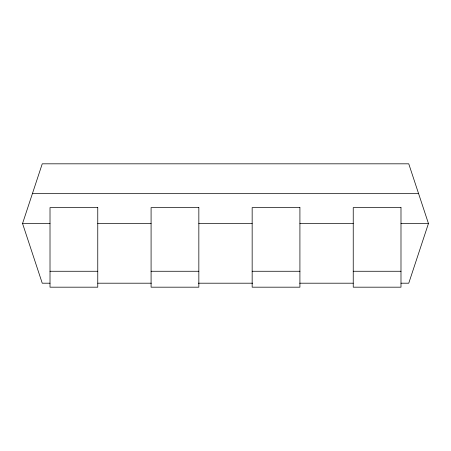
<?xml version="1.0" encoding="UTF-8"?>
<svg xmlns="http://www.w3.org/2000/svg" width="451" height="451" viewBox="0 0 451 451"><rect width="100%" height="100%" fill="white"/><g stroke="black" fill="none" stroke-linecap="round" stroke-linejoin="round"><path stroke-width="0.68" d="M49.988 283.2L42.247 283.2L22.55 223.51L42.247 163.82L408.753 163.82L428.45 223.51L408.753 283.2L401.012 283.2M32.399 193.665L418.601 193.665M22.55 223.51L50.01 223.51M97.76 223.51L151.085 223.51M198.84 223.51L252.16 223.51M299.915 223.51L353.24 223.51M400.99 223.51L428.45 223.51M50.01 271.265L97.76 271.265M151.085 271.265L198.84 271.265M252.16 271.265L299.915 271.265M353.24 271.265L400.99 271.265M97.822 283.2L151.282 283.2M198.417 283.2L252.583 283.2M299.718 283.2L353.178 283.2M97.76 207.595L50.01 207.595L50.01 287.18L97.76 287.18L97.76 207.595M198.84 207.595L151.085 207.595L151.085 287.18L198.84 287.18L198.84 207.595M299.915 207.595L252.16 207.595L252.16 287.18L299.915 287.18L299.915 207.595M400.99 207.595L353.24 207.595L353.24 287.18L400.99 287.18L400.99 207.595"/></g></svg>
